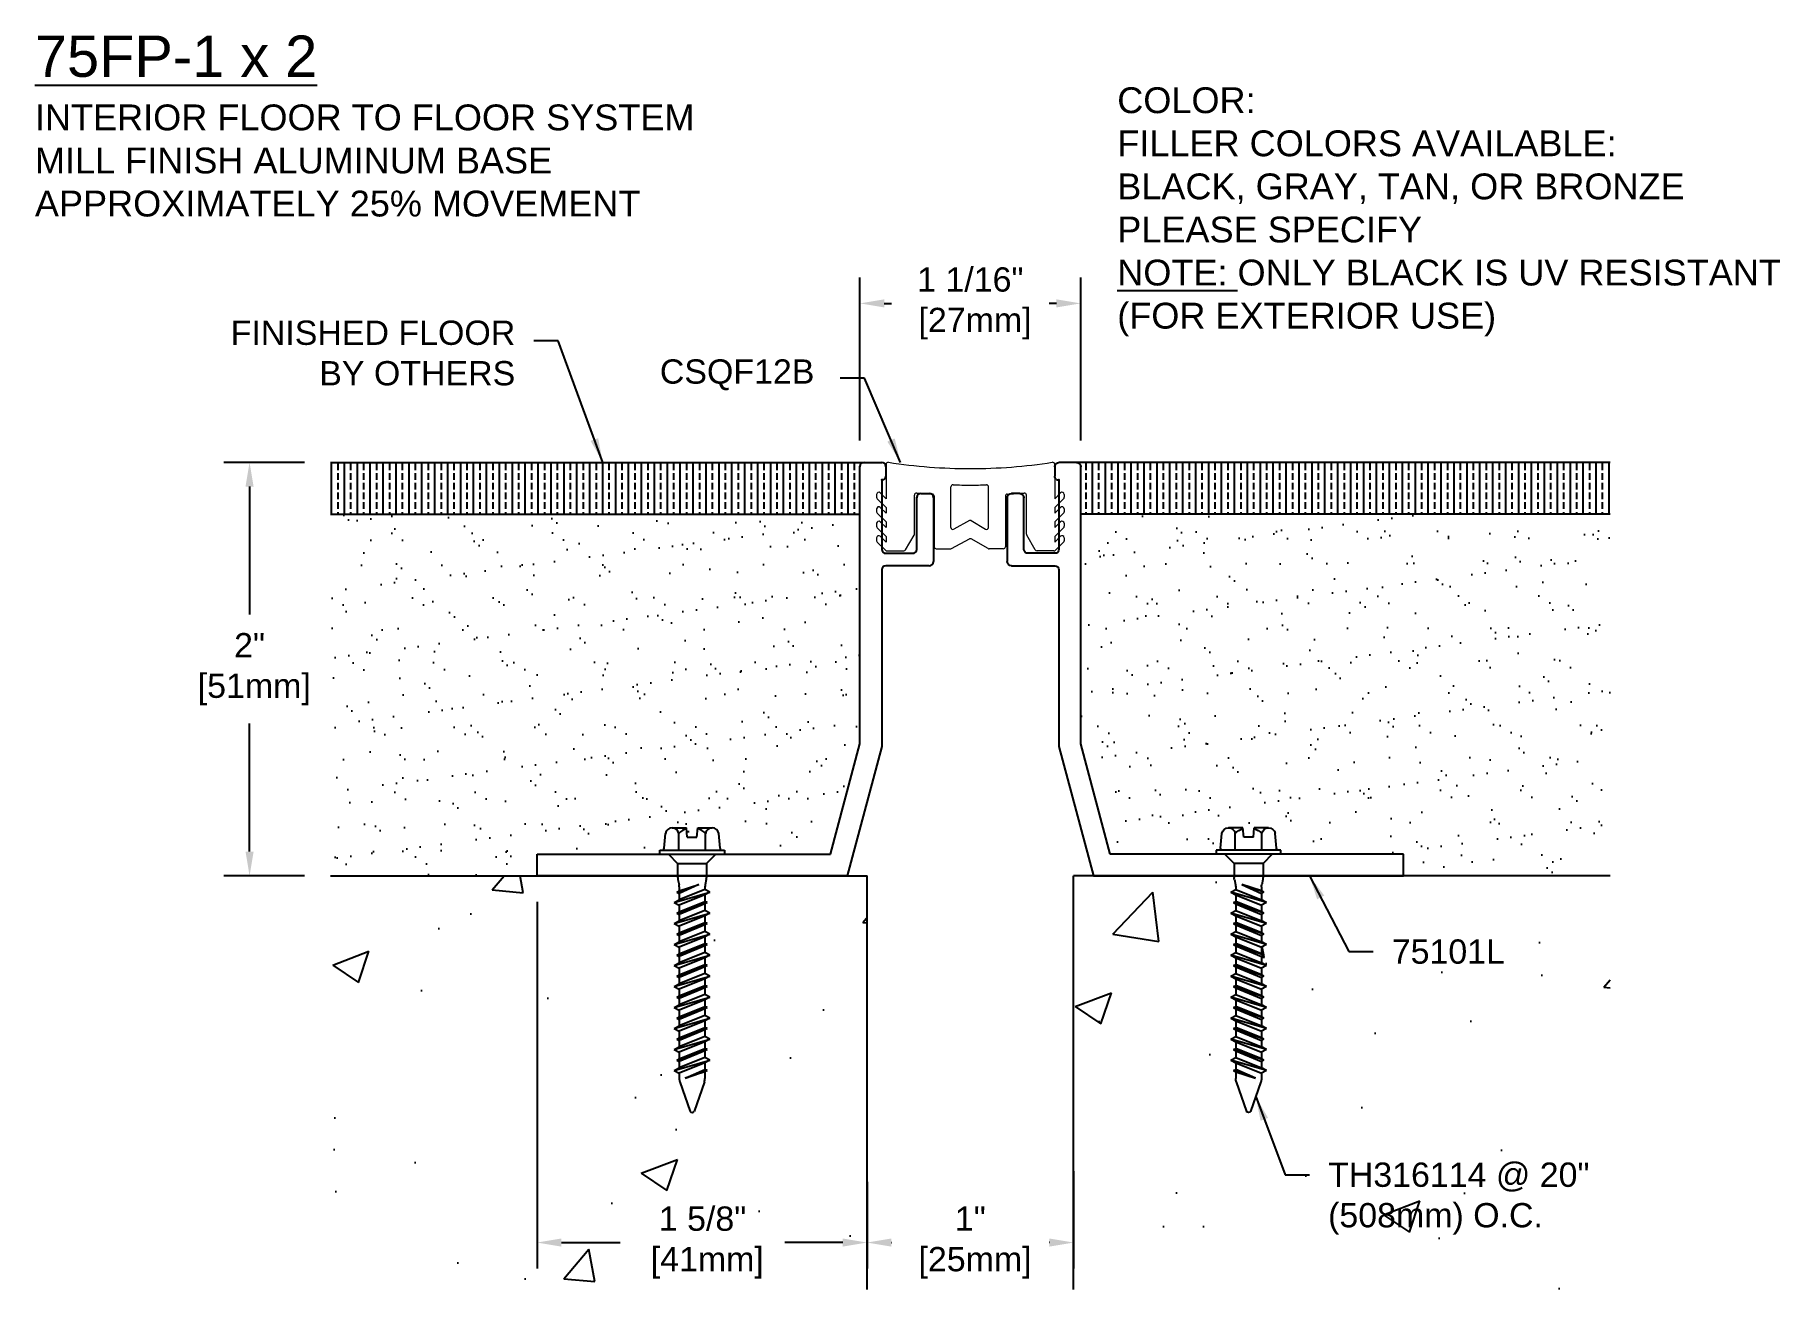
# Model space of a CAD drawing. Header units: inches. Extents: x 2.13 to 10.57, y 3.19 to 9.31.
import ezdxf

# ---------------------------------------------------------------- set-up
doc = ezdxf.new("R2010")
doc.units = ezdxf.units.IN
doc.header["$MEASUREMENT"] = 0
for name, color, linetype in [('Anchors', 4, 'Continuous'), ('Conditions', 1, 'Continuous'), ('Dimensions', 3, 'Continuous'), ('Fillers', 2, 'Continuous'), ('Metals', 7, 'Continuous'), ('Text', 2, 'Continuous')]:
    doc.layers.add(name, color=color, linetype=linetype)
doc.styles.add('Arial', font='arial.ttf')
doc.dimstyles.new('ARIAL', dxfattribs={"dimtxt": 0.1175, "dimasz": 0.1175, "dimexe": 0.125, "dimexo": 0.125, "dimgap": 0.09, "dimtad": 0, "dimtih": 1, "dimtoh": 1, "dimdec": 4, "dimzin": 0, "dimdsep": 46, "dimlunit": 4, "dimtxsty": 'Arial', "dimcen": 0.09, "dimadec": 0, "dimazin": 0, "dimtfac": 1, "dimtdec": 4, "dimtofl": 0, "dimtmove": 0, "dimatfit": 3, "dimfxl": 0, "dimfrac": 2, "dimtolj": 1, "dimtzin": 0, "dimarcsym": 0})

# ---------------------------------------------------------------- blocks, each defined once
blk = doc.blocks.new('75101L')
for p, q in [((4.9391, 4.1885), (4.9391, 5.5295)), ((4.9591, 5.5495), (5.0441, 5.5495)), ((5.0641, 5.5295), (5.0641, 5.4828)), ((5.0541, 5.4645), (5.0441, 5.4645)), ((5.0441, 5.4645), (5.0441, 5.1295)), ((5.0582, 5.4687), (5.0541, 5.4645)), ((5.2141, 5.1295), (5.2141, 5.3795)), ((5.2341, 5.3995), (5.2741, 5.3995)), ((5.2941, 5.3795), (5.2941, 5.0695)), ((5.0641, 5.1095), (5.1941, 5.1095)), ((5.0441, 5.0295), (5.0441, 4.1747)), ((5.2741, 5.0495), (5.0641, 5.0495)), ((4.796, 3.6545), (4.9391, 4.1885)), ((5.0441, 4.1747), (4.8766, 3.5495)), ((3.3766, 3.5495), (3.3766, 3.6545)), ((3.3766, 3.6545), (3.8666, 3.6545)), ((3.8666, 3.6545), (4.796, 3.6545)), ((4.8766, 3.5495), (3.3766, 3.5495))]:
    blk.add_line(p, q)
for centre, start, end in [((4.9591, 5.5295), 90, 180), ((5.0441, 5.5295), 0, 90), ((5.0441, 5.4828), 315, 0), ((5.2341, 5.3795), 90, 180), ((5.2741, 5.3795), 0, 90), ((5.0641, 5.1295), 180, 270), ((5.1941, 5.1295), 270, 0), ((5.2741, 5.0695), 270, 0), ((5.0641, 5.0295), 90, 180)]:
    blk.add_arc(centre, 0.02, start, end)
for p in [(4.9391, 5.5295), (4.9391, 5.5295), (5.0641, 5.5295), (5.0641, 5.5295), (5.0641, 5.5295), (5.0441, 5.4645), (5.0441, 5.4645), (5.2141, 5.3795), (5.2141, 5.3795), (5.2141, 5.3795), (5.2941, 5.3795), (5.2941, 5.3795)]:
    blk.add_point(p)
blk = doc.blocks.new('TH316114')
for p, q in [((-0.1352, 0.029), (-0.129, 0.1001)), ((-0.0968, 0.1275), (-0.0272, 0.1275)), ((-0.0645, 0.0187), (-0.0645, 0.1001)), ((-0.0232, 0.0825), (-0.0272, 0.1275)), ((0.0233, 0.0825), (0.0272, 0.1275)), ((0.0272, 0.1275), (0.0967, 0.1275)), ((0.0645, 0.0187), (0.0645, 0.1001)), ((0.1352, 0.029), (0.129, 0.1001)), ((-0.1568, 0), (-0.1568, 0.0187)), ((-0.1568, 0.0187), (0.1568, 0.0187)), ((-0.1568, 0), (0.1568, 0)), ((-0.1148, 0), (-0.0698, -0.045)), ((-0.0232, 0.0825), (0.0233, 0.0825)), ((0.1148, 0), (0.0698, -0.045)), ((0.1568, 0.0187), (0.1568, 0)), ((-0.0698, -0.045), (-0.0698, -0.1121)), ((-0.0698, -0.045), (0.0698, -0.045)), ((0.0698, -0.045), (0.0698, -0.1121)), ((-0.0737, -0.1836), (0.0321, -0.1471)), ((-0.0687, -0.1217), (-0.0633, -0.1477)), ((-0.0623, -0.1774), (0.0321, -0.1471)), ((0.0321, -0.1471), (-0.0623, -0.1898)), ((-0.0623, -0.1573), (-0.0623, -0.1774)), ((0.0623, -0.1573), (0.0623, -0.1707)), ((0.0687, -0.1217), (0.0633, -0.1477)), ((-0.0862, -0.2344), (0.0863, -0.1836)), ((-0.0862, -0.2344), (-0.0623, -0.2215)), ((-0.0862, -0.2344), (-0.0623, -0.2473)), ((-0.0737, -0.1836), (-0.0623, -0.1774)), ((-0.0737, -0.1836), (-0.0623, -0.1898)), ((-0.0737, -0.2852), (0.0737, -0.2344)), ((0.0623, -0.1707), (-0.0623, -0.2215)), ((-0.0623, -0.1898), (-0.0623, -0.2215)), ((0.0623, -0.1965), (-0.0623, -0.2473)), ((-0.0623, -0.279), (0.0623, -0.2282)), ((0.0623, -0.2405), (-0.0623, -0.2913)), ((-0.0623, -0.2473), (-0.0623, -0.279)), ((0.0863, -0.1836), (0.0623, -0.1707)), ((0.0863, -0.1836), (0.0623, -0.1965)), ((0.0623, -0.1965), (0.0623, -0.2282)), ((0.0737, -0.2344), (0.0623, -0.2282)), ((0.0737, -0.2344), (0.0623, -0.2405)), ((0.0623, -0.2405), (0.0623, -0.2722)), ((-0.0862, -0.3359), (0.0863, -0.2852)), ((-0.0862, -0.3359), (-0.0623, -0.323)), ((-0.0862, -0.3359), (-0.0623, -0.3489)), ((-0.0737, -0.2852), (-0.0623, -0.279)), ((-0.0737, -0.2852), (-0.0623, -0.2913)), ((-0.0737, -0.3867), (0.0737, -0.3359)), ((0.0623, -0.2722), (-0.0623, -0.323)), ((-0.0623, -0.2913), (-0.0623, -0.323)), ((0.0623, -0.2981), (-0.0623, -0.3489)), ((-0.0623, -0.3806), (0.0623, -0.3298)), ((0.0863, -0.2852), (0.0623, -0.2722)), ((0.0863, -0.2852), (0.0623, -0.2981)), ((0.0623, -0.2981), (0.0623, -0.3298)), ((0.0737, -0.3359), (0.0623, -0.3298)), ((0.0737, -0.3359), (0.0623, -0.3421)), ((-0.0862, -0.4375), (0.0863, -0.3867)), ((-0.0737, -0.3867), (-0.0623, -0.3806)), ((-0.0737, -0.3867), (-0.0623, -0.3929)), ((0.0623, -0.3421), (-0.0623, -0.3929)), ((-0.0623, -0.3489), (-0.0623, -0.3806)), ((0.0623, -0.3738), (-0.0623, -0.4246)), ((-0.0623, -0.3929), (-0.0623, -0.4246)), ((0.0623, -0.3996), (-0.0623, -0.4504)), ((0.0623, -0.3421), (0.0623, -0.3738)), ((0.0863, -0.3867), (0.0623, -0.3738)), ((0.0863, -0.3867), (0.0623, -0.3996)), ((0.0623, -0.3996), (0.0623, -0.4313)), ((-0.0862, -0.4375), (-0.0623, -0.4246)), ((-0.0862, -0.4375), (-0.0623, -0.4504)), ((-0.0862, -0.5391), (0.0863, -0.4883)), ((-0.0737, -0.4883), (0.0737, -0.4375)), ((-0.0737, -0.4883), (-0.0623, -0.4821)), ((-0.0737, -0.4883), (-0.0623, -0.4944)), ((-0.0623, -0.4821), (0.0623, -0.4313)), ((0.0623, -0.4437), (-0.0623, -0.4944)), ((-0.0623, -0.4504), (-0.0623, -0.4821)), ((0.0623, -0.4754), (-0.0623, -0.5261)), ((-0.0623, -0.4944), (-0.0623, -0.5261)), ((0.0623, -0.5012), (-0.0623, -0.552)), ((0.0737, -0.4375), (0.0623, -0.4313)), ((0.0737, -0.4375), (0.0623, -0.4437)), ((0.0623, -0.4437), (0.0623, -0.4754)), ((0.0863, -0.4883), (0.0623, -0.4754)), ((0.0863, -0.4883), (0.0623, -0.5012)), ((0.0623, -0.5012), (0.0623, -0.5329)), ((-0.0862, -0.5391), (-0.0623, -0.5261)), ((-0.0862, -0.5391), (-0.0623, -0.552)), ((-0.0862, -0.6406), (0.0863, -0.5898)), ((-0.0737, -0.5898), (0.0737, -0.5391)), ((-0.0737, -0.5898), (-0.0623, -0.5837)), ((-0.0737, -0.5898), (-0.0623, -0.596)), ((-0.0623, -0.5837), (0.0623, -0.5329)), ((0.0623, -0.5452), (-0.0623, -0.596)), ((-0.0623, -0.552), (-0.0623, -0.5837)), ((0.0623, -0.5769), (-0.0623, -0.6277)), ((0.0737, -0.5391), (0.0623, -0.5329)), ((0.0737, -0.5391), (0.0623, -0.5452)), ((0.0623, -0.5452), (0.0623, -0.5769)), ((0.0863, -0.5898), (0.0623, -0.5769)), ((0.0863, -0.5898), (0.0623, -0.6028)), ((-0.0862, -0.6406), (-0.0623, -0.6277)), ((-0.0862, -0.6406), (-0.0623, -0.6535)), ((-0.0737, -0.6914), (0.0737, -0.6406)), ((-0.0623, -0.596), (-0.0623, -0.6277)), ((0.0623, -0.6028), (-0.0623, -0.6535)), ((-0.0623, -0.6852), (0.0623, -0.6345)), ((0.0623, -0.6468), (-0.0623, -0.6976)), ((-0.0623, -0.6535), (-0.0623, -0.6852)), ((0.0623, -0.6028), (0.0623, -0.6345)), ((0.0737, -0.6406), (0.0623, -0.6345)), ((0.0737, -0.6406), (0.0623, -0.6468)), ((0.0623, -0.6468), (0.0623, -0.6785)), ((-0.0862, -0.7422), (0.0863, -0.6914)), ((-0.0862, -0.7422), (-0.0623, -0.7293)), ((-0.0862, -0.7422), (-0.0623, -0.7551)), ((-0.0737, -0.6914), (-0.0623, -0.6852)), ((-0.0737, -0.6914), (-0.0623, -0.6976)), ((-0.0737, -0.793), (0.0737, -0.7422)), ((0.0623, -0.6785), (-0.0623, -0.7293)), ((-0.0623, -0.6976), (-0.0623, -0.7293)), ((0.0623, -0.7043), (-0.0623, -0.7551)), ((-0.0623, -0.7868), (0.0623, -0.736)), ((0.0623, -0.7484), (-0.0623, -0.7991)), ((-0.0623, -0.7551), (-0.0623, -0.7868)), ((0.0863, -0.6914), (0.0623, -0.6785)), ((0.0863, -0.6914), (0.0623, -0.7043)), ((0.0623, -0.7043), (0.0623, -0.736)), ((0.0737, -0.7422), (0.0623, -0.736)), ((0.0737, -0.7422), (0.0623, -0.7484)), ((0.0623, -0.7484), (0.0623, -0.78)), ((-0.0862, -0.8437), (0.0863, -0.793)), ((-0.0862, -0.8437), (-0.0623, -0.8308)), ((-0.0862, -0.8437), (-0.0623, -0.8567)), ((-0.0737, -0.793), (-0.0623, -0.7868)), ((-0.0737, -0.793), (-0.0623, -0.7991)), ((-0.0737, -0.8945), (0.0737, -0.8437)), ((0.0623, -0.78), (-0.0623, -0.8308)), ((-0.0623, -0.7991), (-0.0623, -0.8308)), ((0.0623, -0.8059), (-0.0623, -0.8567)), ((-0.0623, -0.8884), (0.0623, -0.8376)), ((0.0863, -0.793), (0.0623, -0.78)), ((0.0863, -0.793), (0.0623, -0.8059)), ((0.0623, -0.8059), (0.0623, -0.8376)), ((0.0737, -0.8437), (0.0623, -0.8376)), ((0.0737, -0.8437), (0.0623, -0.8499)), ((-0.0862, -0.9453), (0.0863, -0.8945)), ((-0.0737, -0.8945), (-0.0623, -0.8884)), ((-0.0737, -0.8945), (-0.0623, -0.9007)), ((0.0623, -0.8499), (-0.0623, -0.9007)), ((-0.0623, -0.8567), (-0.0623, -0.8884)), ((0.0623, -0.8816), (-0.0623, -0.9324)), ((-0.0623, -0.9007), (-0.0623, -0.9324)), ((0.0623, -0.9075), (-0.0623, -0.9582)), ((0.0623, -0.8499), (0.0623, -0.8816)), ((0.0863, -0.8945), (0.0623, -0.8816)), ((0.0863, -0.8945), (0.0623, -0.9075)), ((0.0623, -0.9075), (0.0623, -0.9391)), ((-0.0862, -0.9453), (-0.0623, -0.9324)), ((-0.0862, -0.9453), (-0.0623, -0.9582)), ((-0.0862, -1.0469), (0.0863, -0.9961)), ((-0.0737, -0.9961), (0.0737, -0.9453)), ((-0.0737, -0.9961), (-0.0623, -0.9899)), ((-0.0737, -0.9961), (-0.0623, -1.0023)), ((-0.0623, -0.9899), (0.0623, -0.9391)), ((0.0623, -0.9515), (-0.0623, -1.0023)), ((-0.0623, -0.9582), (-0.0623, -0.9899)), ((0.0623, -0.9832), (-0.0623, -1.034)), ((-0.0623, -1.0023), (-0.0623, -1.034)), ((0.0623, -1.009), (-0.0623, -1.0598)), ((0.0737, -0.9453), (0.0623, -0.9391)), ((0.0737, -0.9453), (0.0623, -0.9515)), ((0.0623, -0.9515), (0.0623, -0.9832)), ((0.0863, -0.9961), (0.0623, -0.9832)), ((0.0863, -0.9961), (0.0623, -1.009)), ((0.0623, -1.009), (0.0623, -1.0407)), ((-0.0862, -1.0469), (-0.0623, -1.034)), ((-0.0862, -1.0469), (-0.0623, -1.0598)), ((-0.0623, -1.0598), (-0.0623, -1.0857)), ((-0.0335, -1.0838), (0.0623, -1.0407)), ((-0.0335, -1.0838), (0.0737, -1.0469)), ((0.0623, -1.053), (-0.0335, -1.0838)), ((0.0737, -1.0469), (0.0623, -1.0407)), ((0.0737, -1.0469), (0.0623, -1.053)), ((0.0623, -1.053), (0.0623, -1.0857)), ((-0.0596, -1.101), (-0.0096, -1.2438)), ((0.0596, -1.101), (0.0096, -1.2438))]:
    blk.add_line(p, q)
for centre, radius, start, end in [((-0.0968, 0.0948), 0.0327, 9.28497, 170.71503), ((0, 0.0379), 0.0896, 107.42152, 136.04074), ((0, 0.0379), 0.0896, 43.95926, 72.57848), ((0.0967, 0.0948), 0.0327, 9.28497, 170.71503), ((-0.1464, 0.03), 0.0112, 270, 355), ((0.1464, 0.03), 0.0112, 185, 270), ((-0.0232, -0.1121), 0.0465, 180, 191.9357), ((-0.1088, -0.1573), 0.0465, 0, 11.9357), ((0.1088, -0.1573), 0.0465, 168.0643, 180), ((0.0233, -0.1121), 0.0465, 348.0643, 0), ((-0.0158, -1.0857), 0.0465, 180, 199.30575), ((0.0158, -1.0857), 0.0465, 340.69425, 0), ((0, -1.2394), 0.0106, 204.10008, 335.89992)]:
    blk.add_arc(centre, radius, start, end)
blk = doc.blocks.new('*D2')
at = {"layer": 'Defpoints', "color": 0}
for p in [(6.1535, 3.8861), (7.1535, 3.9369), (6.1535, 3.467)]:
    blk.add_point(p, dxfattribs=at)
at = {"layer": 'Dimensions', "color": 0, "lineweight": -2}
for p, q in [((7.1535, 3.8119), (7.1535, 3.342)), ((6.1535, 3.7611), (6.1535, 3.342)), ((6.271, 3.467), (6.2724, 3.467)), ((7.036, 3.467), (7.0346, 3.467))]:
    blk.add_line(p, q, dxfattribs=at)
at = {"layer": 'Dimensions', "color": 0}
for points in [[(6.271, 3.4866), (6.271, 3.4474), (6.1535, 3.467)], [(7.036, 3.4866), (7.036, 3.4474), (7.1535, 3.467)]]:
    blk.add_solid(points, dxfattribs=at)
at = {"layer": 'Dimensions', "color": 0, "insert": (6.6535, 3.467), "char_height": 0.1175, "attachment_point": 5, "style": 'Arial'}
blk.add_mtext('\\A1;1"\\P [25mm]', dxfattribs=at)
blk = doc.blocks.new('*D3')
at = {"layer": 'Defpoints', "color": 0}
for p in [(6.1196, 8.0091), (6.1196, 7.2203), (7.1875, 7.2203)]:
    blk.add_point(p, dxfattribs=at)
at = {"layer": 'Dimensions', "color": 0, "lineweight": -2}
for p, q in [((6.1196, 7.3453), (6.1196, 8.1341)), ((7.1875, 7.3453), (7.1875, 8.1341)), ((6.2371, 8.0091), (6.2724, 8.0091)), ((7.07, 8.0091), (7.0346, 8.0091))]:
    blk.add_line(p, q, dxfattribs=at)
at = {"layer": 'Dimensions', "color": 0}
for points in [[(6.2371, 8.0287), (6.2371, 7.9895), (6.1196, 8.0091)], [(7.07, 8.0287), (7.07, 7.9895), (7.1875, 8.0091)]]:
    blk.add_solid(points, dxfattribs=at)
at = {"layer": 'Dimensions', "color": 0, "insert": (6.6535, 8.0091), "char_height": 0.1175, "attachment_point": 5, "style": 'Arial'}
blk.add_mtext('\\A1;1 1/16"\\P [27mm]', dxfattribs=at)
blk = doc.blocks.new('*D4')
at = {"layer": 'Defpoints', "color": 0}
for p in [(4.5571, 5.2403), (6.1535, 3.8861), (4.5571, 3.467)]:
    blk.add_point(p, dxfattribs=at)
at = {"layer": 'Dimensions', "color": 0, "lineweight": -2}
for p, q in [((4.5571, 5.1153), (4.5571, 3.342)), ((6.1535, 3.7611), (6.1535, 3.342)), ((4.6746, 3.467), (4.9593, 3.467)), ((6.036, 3.467), (5.756, 3.467))]:
    blk.add_line(p, q, dxfattribs=at)
at = {"layer": 'Dimensions', "color": 0}
for points in [[(4.6746, 3.4866), (4.6746, 3.4474), (4.5571, 3.467)], [(6.036, 3.4866), (6.036, 3.4474), (6.1535, 3.467)]]:
    blk.add_solid(points, dxfattribs=at)
at = {"layer": 'Dimensions', "color": 0, "insert": (5.3577, 3.467), "char_height": 0.1175, "attachment_point": 5, "style": 'Arial'}
blk.add_mtext('\\A1;1 5/8"\\P [41mm]', dxfattribs=at)
blk = doc.blocks.new('*D5')
at = {"layer": 'Defpoints', "color": 0}
for p in [(3.1657, 7.2403), (3.5571, 7.2403), (3.5571, 5.2403)]:
    blk.add_point(p, dxfattribs=at)
at = {"layer": 'Dimensions', "color": 0, "lineweight": -2}
for p, q in [((3.4321, 7.2403), (3.0407, 7.2403)), ((3.1657, 7.1228), (3.1657, 6.5038)), ((3.1657, 5.3578), (3.1657, 5.9769)), ((3.4321, 5.2403), (3.0407, 5.2403))]:
    blk.add_line(p, q, dxfattribs=at)
at = {"layer": 'Dimensions', "color": 0}
for points in [[(3.1462, 7.1228), (3.1853, 7.1228), (3.1657, 7.2403)], [(3.1462, 5.3578), (3.1853, 5.3578), (3.1657, 5.2403)]]:
    blk.add_solid(points, dxfattribs=at)
at = {"layer": 'Dimensions', "color": 0, "insert": (3.1657, 6.2403), "char_height": 0.1175, "attachment_point": 5, "style": 'Arial'}
blk.add_mtext('\\A1;2"\\P [51mm]', dxfattribs=at)
blk = doc.blocks.new('CSQF12B')
h = blk.add_hatch(color=256)
h.dxf.hatch_style = 1
h.paths.add_polyline_path([(0.0565, 0.4282, 0.460373), (0.045, 0.4183), (0.045, 0.2524), (0.0171, 0.2804, 0.668179), (0, 0.2733), (0, 0.2591, 0.198912), (0.0029, 0.2521), (0.045, 0.21), (0.045, 0.1824), (0.0171, 0.2104, 0.668179), (0, 0.2033), (0, 0.1891, 0.198912), (0.0029, 0.1821), (0.045, 0.14), (0.045, 0.1124), (0.0171, 0.1404, 0.668179), (0, 0.1333), (0, 0.1191, 0.198912), (0.0029, 0.1121), (0.045, 0.07), (0.045, 0.0424), (0.0171, 0.0704, 0.668179), (0, 0.0633), (0, 0.0491, 0.198912), (0.0029, 0.0421), (0.0421, 0.0029, 0.198912), (0.0491, 0), (0.1292, 0, 0.267949), (0.1379, 0.005), (0.1787, 0.0756, 0.131652), (0.18, 0.0806), (0.18, 0.2698, -0.442532), (0.191, 0.2797, 0.004205), (0.2648, 0.2748, -0.402093), (0.2744, 0.2648), (0.2744, 0.02, 0.414214), (0.2844, 0.01), (0.3522, 0.01, 0.107936), (0.3563, 0.0109), (0.4428, 0.0581, -0.107936), (0.447, 0.059, -0.107936), (0.4512, 0.0581), (0.5316, 0.0109, 0.107936), (0.5357, 0.01), (0.6036, 0.01, 0.414214), (0.6136, 0.02), (0.6136, 0.2648, -0.404634), (0.6232, 0.2748, 0.003884), (0.703, 0.2797, -0.442532), (0.714, 0.2698), (0.714, 0.0806, 0.131652), (0.7153, 0.0756), (0.7561, 0.005, 0.267949), (0.7648, 0), (0.8449, 0, 0.198912), (0.8519, 0.0029), (0.8911, 0.0421, 0.198912), (0.894, 0.0491), (0.894, 0.0633, 0.668179), (0.8769, 0.0704), (0.849, 0.0424), (0.849, 0.07), (0.8911, 0.1121, 0.198912), (0.894, 0.1191), (0.894, 0.1333, 0.668179), (0.8769, 0.1404), (0.849, 0.1124), (0.849, 0.14), (0.8911, 0.1821, 0.198912), (0.894, 0.1891), (0.894, 0.2033, 0.668179), (0.8769, 0.2104), (0.849, 0.1824), (0.849, 0.21), (0.8911, 0.2521, 0.198912), (0.894, 0.2591), (0.894, 0.2733, 0.668179), (0.8769, 0.2804), (0.849, 0.2524), (0.849, 0.4183, 0.460373), (0.8375, 0.4282, -0.038767), (0.447, 0.3978, -0.038767)])
h.paths.add_polyline_path([(0.447, 0.3179, 0.010105), (0.523, 0.3197, -0.429277), (0.5336, 0.3097), (0.5336, 0.1136, -0.546586), (0.5194, 0.1045), (0.4512, 0.1461, 0.107936), (0.447, 0.147, 0.107936), (0.4428, 0.1461), (0.3685, 0.1045, -0.546586), (0.3544, 0.1136), (0.3544, 0.3097, -0.42734), (0.3648, 0.3197, 0.009366)], flags=16)
at = {"color": 7, "linetype": 'Continuous', "lineweight": 15}
for points in [[(0.447, 0.3978, -0.038767), (0.0565, 0.4282, 0.460373), (0.045, 0.4183), (0.045, 0.2524), (0.0171, 0.2804, 0.668179), (0, 0.2733), (0, 0.2591, 0.198912), (0.0029, 0.2521), (0.045, 0.21), (0.045, 0.1824), (0.0171, 0.2104, 0.668179), (0, 0.2033), (0, 0.1891, 0.198912), (0.0029, 0.1821), (0.045, 0.14), (0.045, 0.1124), (0.0171, 0.1404, 0.668179), (0, 0.1333), (0, 0.1191, 0.198912), (0.0029, 0.1121), (0.045, 0.07), (0.045, 0.0424), (0.0171, 0.0704, 0.668179), (0, 0.0633), (0, 0.0491, 0.198912), (0.0029, 0.0421), (0.0421, 0.0029, 0.198912), (0.0491, 0), (0.1292, 0, 0.267949), (0.1379, 0.005), (0.1787, 0.0756, 0.131652), (0.18, 0.0806), (0.18, 0.2698, -0.442532), (0.191, 0.2797, 0.004223), (0.2651, 0.2748, -0.392684), (0.2744, 0.2648), (0.2744, 0.02, 0.414214), (0.2844, 0.01), (0.3522, 0.01, 0.107936), (0.3563, 0.0109), (0.4428, 0.0581, -0.107936), (0.447, 0.059, -0.107936)], [(0.447, 0.3978, 0.038767), (0.8375, 0.4282, -0.460373), (0.849, 0.4183), (0.849, 0.2524), (0.8769, 0.2804, -0.668179), (0.894, 0.2733), (0.894, 0.2591, -0.198912), (0.8911, 0.2521), (0.849, 0.21), (0.849, 0.1824), (0.8769, 0.2104, -0.668179), (0.894, 0.2033), (0.894, 0.1891, -0.198912), (0.8911, 0.1821), (0.849, 0.14), (0.849, 0.1124), (0.8769, 0.1404, -0.668179), (0.894, 0.1333), (0.894, 0.1191, -0.198912), (0.8911, 0.1121), (0.849, 0.07), (0.849, 0.0424), (0.8769, 0.0704, -0.668179), (0.894, 0.0633), (0.894, 0.0491, -0.198912), (0.8911, 0.0421), (0.8519, 0.0029, -0.198912), (0.8449, 0), (0.7648, 0, -0.267949), (0.7561, 0.005), (0.7153, 0.0756, -0.131652), (0.714, 0.0806), (0.714, 0.2698, 0.442532), (0.703, 0.2797, -0.003904), (0.6228, 0.2748, 0.392684), (0.6136, 0.2648), (0.6136, 0.02, -0.414214), (0.6036, 0.01), (0.5357, 0.01, -0.107936), (0.5316, 0.0109), (0.4512, 0.0581, 0.107936), (0.447, 0.059, 0.107936)], [(0.447, 0.147, 0.107936), (0.4428, 0.1461), (0.3685, 0.1045, -0.546586), (0.3544, 0.1136), (0.3544, 0.3097, -0.42533), (0.3647, 0.3197, 0.009374), (0.447, 0.3179, 0.009374)], [(0.447, 0.147, -0.107936), (0.4512, 0.1461), (0.5194, 0.1045, 0.546586), (0.5336, 0.1136), (0.5336, 0.3097, 0.42533), (0.5232, 0.3197, -0.010123), (0.447, 0.3179, -0.009374)]]:
    blk.add_lwpolyline(points, format="xyb", dxfattribs=at)

msp = doc.modelspace()

# ---------------------------------------------------------------- hatches: boundary and pattern name
at = {"layer": 'Conditions'}
h = msp.add_hatch(dxfattribs=at)
h.set_pattern_fill('ANSI33', color=256, scale=0.25, angle=45, style=0)
h.paths.add_polyline_path([(6.11957, 7.22032, -0.4142136), (6.13957, 7.24032), (3.55707, 7.24032), (3.55707, 6.99032), (6.11957, 6.99032)])
h = msp.add_hatch(dxfattribs=at)
h.set_pattern_fill('ANSI33', color=256, scale=0.25, angle=45, style=0)
h.set_pattern_definition([(90, (13.30707, 0), (0.0625, 1e-17), []), (90, (13.27582, 0.03125), (0.0625, 1e-17), [0.03125, -0.015625])])
h.paths.add_polyline_path([(7.1875, 7.22032, 0.4142136), (7.1675, 7.24032), (9.75, 7.24032), (9.75, 6.99032), (7.1875, 6.99032)])
h = msp.add_hatch(dxfattribs=at)
h.set_pattern_fill('AR-SAND', color=256, scale=0.125, style=0)
h.paths.add_polyline_path([(6.11957, 6.99032), (3.55707, 6.99032), (3.55707, 5.24032), (4.55707, 5.24032), (4.55707, 5.34532), (5.04707, 5.34532), (5.15032, 5.34532), (5.15032, 5.36407), (5.16064, 5.36407, 0.3888787), (5.17185, 5.37434), (5.17807, 5.44542, -0.3675075), (5.21032, 5.47282), (5.27988, 5.47282), (5.28382, 5.42782), (5.33032, 5.42782), (5.33425, 5.47282), (5.40382, 5.47282, -0.3675075), (5.43607, 5.44542), (5.44229, 5.37434, 0.3888787), (5.45349, 5.36407), (5.46382, 5.36407), (5.46382, 5.34532), (5.9765, 5.34532), (6.11957, 5.87926)])
h = msp.add_hatch(dxfattribs=at)
h.set_pattern_fill('AR-SAND', color=256, scale=0.125, style=0)
h.paths.add_polyline_path([(7.1875, 6.99032), (9.75, 6.99032), (9.75, 5.24032), (8.75, 5.24032), (8.75, 5.34532), (8.26, 5.34532), (8.15675, 5.34532), (8.15675, 5.36407), (8.14643, 5.36407, -0.3888787), (8.13522, 5.37434), (8.129, 5.44542, 0.3675075), (8.09675, 5.47282), (8.02719, 5.47282), (8.02325, 5.42782), (7.97675, 5.42782), (7.97281, 5.47282), (7.90325, 5.47282, 0.3675075), (7.871, 5.44542), (7.86478, 5.37434, -0.3888787), (7.85357, 5.36407), (7.84325, 5.36407), (7.84325, 5.34532), (7.33057, 5.34532), (7.1875, 5.87926)])
h = msp.add_hatch(dxfattribs=at)
h.set_pattern_fill('AR-CONC', color=256, scale=0.25, style=0)
h.paths.add_polyline_path([(7.93775, 4.43787), (7.91375, 4.45079), (7.93775, 4.46372), (7.93775, 4.49541), (7.92631, 4.50157), (7.93775, 4.50774), (7.93775, 4.53943), (7.91375, 4.55235), (7.93775, 4.56528), (7.93775, 4.59697), (7.92631, 4.60314), (7.93775, 4.6093), (7.93775, 4.64099), (7.91375, 4.65392), (7.93775, 4.66684), (7.93775, 4.69853), (7.92631, 4.7047), (7.93775, 4.71086), (7.93775, 4.74255), (7.91375, 4.75548), (7.93775, 4.7684), (7.93775, 4.8001), (7.92631, 4.80626), (7.93775, 4.81242), (7.93775, 4.84412), (7.91375, 4.85704), (7.93775, 4.86997), (7.93775, 4.90166), (7.92631, 4.90782), (7.93775, 4.91399), (7.93775, 4.94568), (7.91375, 4.9586), (7.93775, 4.97153), (7.93775, 5.00322), (7.92631, 5.00939), (7.93775, 5.01555), (7.93775, 5.04724), (7.91375, 5.06017), (7.93775, 5.07309), (7.93775, 5.10478), (7.92631, 5.11095), (7.93775, 5.11711), (7.93775, 5.1488), (7.91375, 5.16173), (7.93775, 5.17465), (7.93775, 5.18802, 0.0521265), (7.93674, 5.19764), (7.93025, 5.22837), (7.93025, 5.24032), (7.25, 5.24032), (7.1875, 5.24032), (7.15625, 5.24032), (7.15625, 3.24032), (9.75, 3.24032), (9.75, 5.24032), (8.75, 5.24032), (8.06975, 5.24032), (8.06975, 5.22837), (8.06326, 5.19764, 0.0521265), (8.06225, 5.18802), (8.06225, 5.16789), (8.07369, 5.16173), (8.06225, 5.15557), (8.06225, 5.12387), (8.08625, 5.11095), (8.06225, 5.09802), (8.06225, 5.06633), (8.07369, 5.06017), (8.06225, 5.054), (8.06225, 5.02231), (8.08625, 5.00939), (8.06225, 4.99646), (8.06225, 4.96477), (8.07369, 4.9586), (8.06225, 4.95244), (8.06225, 4.92075), (8.08625, 4.90782), (8.06225, 4.8949), (8.06225, 4.86321), (8.07369, 4.85704), (8.06225, 4.85088), (8.06225, 4.81919), (8.08625, 4.80626), (8.06225, 4.79334), (8.06225, 4.76164), (8.07369, 4.75548), (8.06225, 4.74932), (8.06225, 4.71762), (8.08625, 4.7047), (8.06225, 4.69177), (8.06225, 4.66008), (8.07369, 4.65392), (8.06225, 4.64775), (8.06225, 4.61606), (8.08625, 4.60314), (8.06225, 4.59021), (8.06225, 4.55852), (8.07369, 4.55235), (8.06225, 4.54619), (8.06225, 4.5145), (8.08625, 4.50157), (8.06225, 4.48865), (8.06225, 4.45696), (8.07369, 4.45079), (8.06225, 4.44463), (8.06225, 4.41294), (8.08625, 4.40001), (8.06225, 4.38709), (8.06225, 4.35539), (8.07369, 4.34923), (8.06225, 4.34307), (8.06225, 4.31137), (8.08625, 4.29845), (8.06225, 4.28552), (8.06225, 4.25966, -0.084437), (8.05964, 4.24429), (8.01022, 4.10324, -0.7741233), (7.98978, 4.10324), (7.94036, 4.24429, -0.084437), (7.93775, 4.25966), (7.93775, 4.29228), (7.92631, 4.29845), (7.93775, 4.30461), (7.93775, 4.3363), (7.91375, 4.34923), (7.93775, 4.36215), (7.93775, 4.39385), (7.92631, 4.40001), (7.93775, 4.40617)])
h.paths.add_polyline_path([(5.24482, 4.28552), (5.22082, 4.29845), (5.24482, 4.31137), (5.24482, 4.34307), (5.23337, 4.34923), (5.24482, 4.35539), (5.24482, 4.38709), (5.22082, 4.40001), (5.24482, 4.41294), (5.24482, 4.44463), (5.23337, 4.45079), (5.24482, 4.45696), (5.24482, 4.48865), (5.22082, 4.50157), (5.24482, 4.5145), (5.24482, 4.54619), (5.23337, 4.55235), (5.24482, 4.55852), (5.24482, 4.59021), (5.22082, 4.60314), (5.24482, 4.61606), (5.24482, 4.64775), (5.23337, 4.65392), (5.24482, 4.66008), (5.24482, 4.69177), (5.22082, 4.7047), (5.24482, 4.71762), (5.24482, 4.74932), (5.23337, 4.75548), (5.24482, 4.76164), (5.24482, 4.79334), (5.22082, 4.80626), (5.24482, 4.81919), (5.24482, 4.85088), (5.23337, 4.85704), (5.24482, 4.86321), (5.24482, 4.8949), (5.22082, 4.90782), (5.24482, 4.92075), (5.24482, 4.95244), (5.23337, 4.9586), (5.24482, 4.96477), (5.24482, 4.99646), (5.22082, 5.00939), (5.24482, 5.02231), (5.24482, 5.054), (5.23337, 5.06017), (5.24482, 5.06633), (5.24482, 5.09802), (5.22082, 5.11095), (5.24482, 5.12387), (5.24482, 5.15557), (5.23337, 5.16173), (5.24482, 5.16789), (5.24482, 5.18802, 0.0521265), (5.24381, 5.19764), (5.23732, 5.22837), (5.23732, 5.24032), (4.55707, 5.24032), (3.55707, 5.24032), (3.55707, 3.24032), (6.15082, 3.24032), (6.15082, 5.24032), (6.11957, 5.24032), (6.05707, 5.24032), (5.37682, 5.24032), (5.37682, 5.22837), (5.37032, 5.19764, 0.0521265), (5.36932, 5.18802), (5.36932, 5.17465), (5.39332, 5.16173), (5.36932, 5.1488), (5.36932, 5.11711), (5.38076, 5.11095), (5.36932, 5.10478), (5.36932, 5.07309), (5.39332, 5.06017), (5.36932, 5.04724), (5.36932, 5.01555), (5.38076, 5.00939), (5.36932, 5.00322), (5.36932, 4.97153), (5.39332, 4.9586), (5.36932, 4.94568), (5.36932, 4.91399), (5.38076, 4.90782), (5.36932, 4.90166), (5.36932, 4.86997), (5.39332, 4.85704), (5.36932, 4.84412), (5.36932, 4.81242), (5.38076, 4.80626), (5.36932, 4.8001), (5.36932, 4.7684), (5.39332, 4.75548), (5.36932, 4.74255), (5.36932, 4.71086), (5.38076, 4.7047), (5.36932, 4.69853), (5.36932, 4.66684), (5.39332, 4.65392), (5.36932, 4.64099), (5.36932, 4.6093), (5.38076, 4.60314), (5.36932, 4.59697), (5.36932, 4.56528), (5.39332, 4.55235), (5.36932, 4.53943), (5.36932, 4.50774), (5.38076, 4.50157), (5.36932, 4.49541), (5.36932, 4.46372), (5.39332, 4.45079), (5.36932, 4.43787), (5.36932, 4.40617), (5.38076, 4.40001), (5.36932, 4.39385), (5.36932, 4.36215), (5.39332, 4.34923), (5.36932, 4.3363), (5.36932, 4.30461), (5.38076, 4.29845), (5.36932, 4.29228), (5.36932, 4.25966, -0.084437), (5.3667, 4.24429), (5.31729, 4.10324, -0.7741233), (5.29684, 4.10324), (5.24743, 4.24429, -0.084437), (5.24482, 4.25966)])
h.paths.add_polyline_path([(8.49462, 4.96252), (9.08749, 4.96252), (9.08749, 4.78378), (8.49462, 4.78378)], flags=24)
h.paths.add_polyline_path([(8.35529, 3.88332), (9.88368, 3.88332), (9.88368, 3.47404), (8.35529, 3.47404)], flags=9)

# ---------------------------------------------------------------- linework, layer by layer
for p, q in [((3.55707, 7.24032), (6.13957, 7.24032)), ((9.75, 7.24032), (7.1675, 7.24032)), ((3.55707, 6.99032), (6.11957, 6.99032)), ((9.75, 6.99032), (7.1875, 6.99032)), ((3.55707, 5.24032), (6.15353, 5.24032)), ((6.15353, 3.24032), (6.15353, 5.24032)), ((7.15353, 3.24032), (7.15353, 5.24032)), ((9.75, 5.24032), (7.15353, 5.24032))]:
    msp.add_line(p, q, dxfattribs=at)

# ---------------------------------------------------------------- block references
at = {"layer": 'Anchors'}
msp.add_blockref('TH316114', (5.30707, 5.34532), dxfattribs=at)
at = {"layer": 'Anchors', "xscale": -1}
msp.add_blockref('TH316114', (8, 5.34532), dxfattribs=at)
at = {"layer": 'Fillers', "xscale": 1.015}
msp.add_blockref('CSQF12B', (6.20021, 6.81219), dxfattribs=at)
at = {"layer": 'Metals'}
msp.add_blockref('75101L', (1.18047, 1.69078), dxfattribs=at)
at = {"layer": 'Metals', "xscale": -1}
msp.add_blockref('75101L', (12.12659, 1.69078), dxfattribs=at)

# ---------------------------------------------------------------- texts
at = {"layer": 'Text', "attachment_point": 1, "style": 'Arial'}
for s, insert, char_height, width in [('{\\L75FP-1 x 2\\P\\H0.625x;\\lINTERIOR FLOOR TO FLOOR SYSTEM\\PMILL FINISH ALUMINUM BASE\\PAPPROXIMATELY 25% MOVEMENT}', (2.12697, 9.30445), 0.2, 3.3125), ('COLOR:{\\L                       \\~\\P}FILLER COLORS AVAILABLE:\\PBLACK, GRAY, TAN, OR BRONZE\\PPLEASE SPECIFY\\P{\\LNOTE:} ONLY BLACK IS UV RESISTANT (FOR EXTERIOR USE)', (7.36447, 9.05411), 0.125, 3.2199862)]:
    msp.add_mtext(s, dxfattribs=dict(at, insert=insert, char_height=char_height, width=width))
at = {"layer": 'Text', "char_height": 0.1175, "style": 'Arial'}
for s, insert, attachment_point in [('FINISHED FLOOR\\PBY OTHERS', (4.45143, 7.76845), 6), ('\\A1;CSQF12B', (5.89897, 7.58855), 9), ('\\A1;75101L', (8.69288, 4.93314), 1), ('\\A1;TH316114 @ 20"\\P(508mm) O.C.', (8.38467, 3.85394), 1)]:
    msp.add_mtext(s, dxfattribs=dict(at, insert=insert, attachment_point=attachment_point))

# ---------------------------------------------------------------- dimensions: what is measured, and where the dimension line sits
at = {"layer": 'Dimensions'}
for base, p1, p2, picture, middle in [((6.11957, 8.00907), (7.1875, 7.22032), (6.11957, 7.22032), '*D3', (6.65353, 8.00907)), ((4.55707, 3.46698), (6.15353, 3.88615), (4.55707, 5.24032), '*D4', (5.35765, 3.46698)), ((6.15353, 3.46698), (7.15353, 3.93691), (6.15353, 3.88615), '*D2', (6.65353, 3.46698))]:
    dim = msp.add_linear_dim(base=base, p1=p1, p2=p2, dimstyle='ARIAL', override={"dimpost": '\\X'}, dxfattribs=at)
    dim.commit()
    dim.dimension.update_dxf_attribs({"geometry": picture, "text_midpoint": middle, "dimtype": 160})
dim = msp.add_linear_dim(base=(3.16574, 7.24032), p1=(3.55707, 5.24032), p2=(3.55707, 7.24032), angle=90, dimstyle='ARIAL', override={"dimpost": '\\X'}, dxfattribs=at)
dim.commit()
dim.dimension.update_dxf_attribs({"geometry": '*D5', "text_midpoint": (3.16574, 6.24032), "dimtype": 160})

# ---------------------------------------------------------------- leaders
at = {"layer": 'Text', "annotation_type": 0, "has_hookline": 1}
for points, hookline_direction, text_width in [([(4.875, 7.24032), (4.65893, 7.8272), (4.54143, 7.8272)], 1, 1.36159), ([(8.29467, 5.24032), (8.48538, 4.87439), (8.60288, 4.87439)], 0, 0.53412), ([(8.03464, 4.17293), (8.17717, 3.79519), (8.29467, 3.79519)], 0, 1.25371)]:
    msp.add_leader(points, dimstyle='ARIAL', dxfattribs=dict(at, hookline_direction=hookline_direction, text_width=text_width))
at = {"layer": 'Text'}
msp.add_leader([(6.31605, 7.24032), (6.14147, 7.6473), (6.02397, 7.6473)], dimstyle='ARIAL', dxfattribs=at)

doc.saveas('drawing.dxf')
